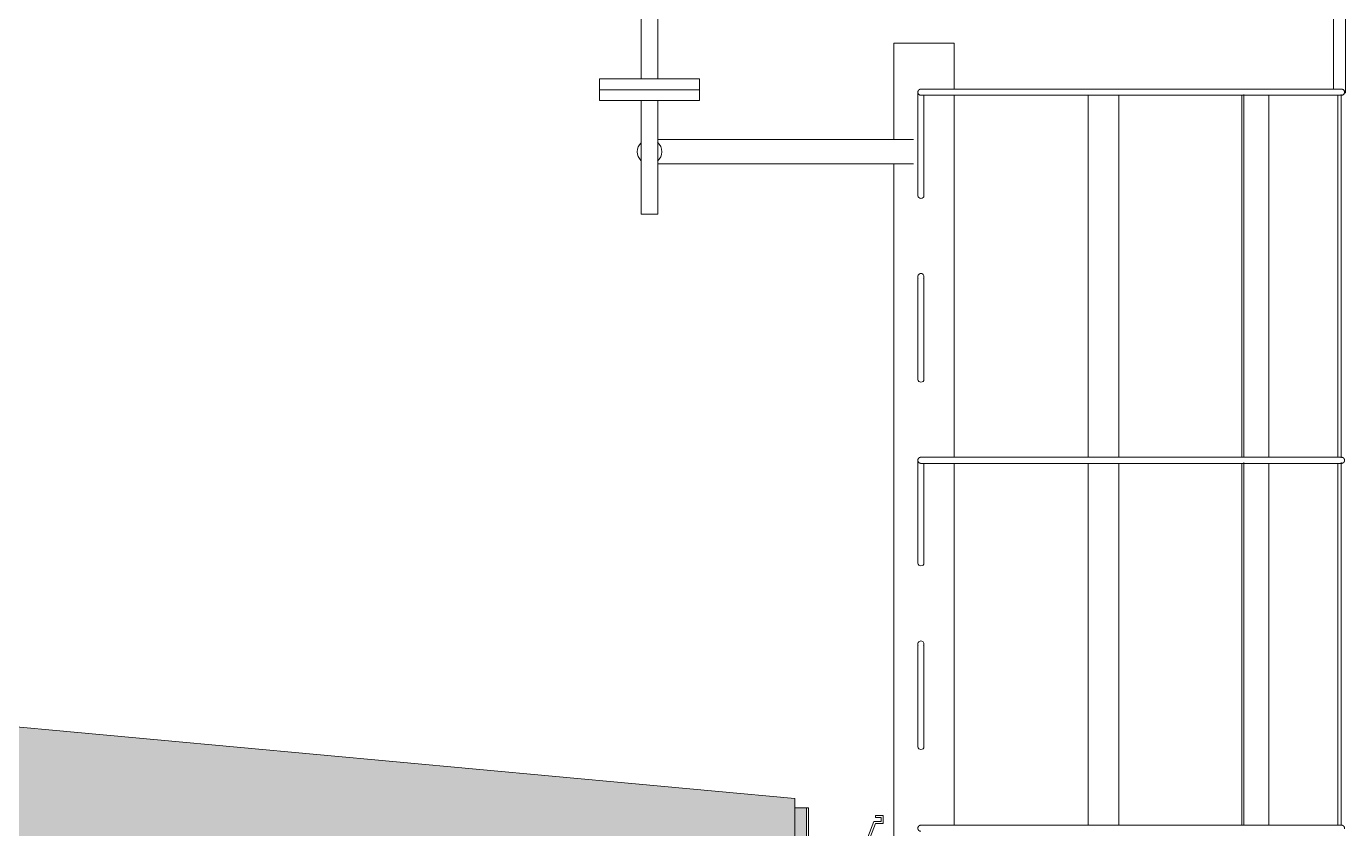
# Model space of a CAD drawing. Header units: metres. Extents: x -3 to 137, y -7 to 15.
# Drawn here: x 86.686 to 88.835, y 9.727 to 11.034 of the extents above; entities that cross this region are included whole.
import ezdxf

# ---------------------------------------------------------------- set-up
doc = ezdxf.new("R2010")
doc.units = ezdxf.units.M
for name, color, linetype, lineweight in [('A-GENM', 7, 'Continuous', 9), ('A-ROOF-OTLN', 7, 'Continuous', 9), ('A-ROOF-PATT', 7, 'Continuous', 9)]:
    doc.layers.add(name, color=color, linetype=linetype, lineweight=lineweight)

# ---------------------------------------------------------------- blocks, each defined once
blk = doc.blocks.new('M_Escalera acceso cubierta - M_Escalera acceso cubierta-2778226-Elevation 5 - a')
at = {"layer": 'A-GENM', "color": 8, "true_color": 0x808080}
for p, q in [((12.62, 12.1618), (12.62, 10.9318)), ((12.64, 10.9257), (12.64, 12.1618)), ((11.4923, 11.1339), (11.4923, 10.9484)), ((11.5198, 10.9484), (11.5198, 11.1339)), ((11.9038, 11.0065), (11.9038, 10.8498)), ((11.9531, 11.0065), (11.9038, 11.0065)), ((12.0024, 11.0065), (11.9531, 11.0065)), ((12.0024, 10.9315), (12.0024, 11.0065)), ((11.4245, 10.9484), (11.4245, 10.9308)), ((11.5061, 10.9484), (11.4245, 10.9484)), ((11.5876, 10.9484), (11.5061, 10.9484)), ((11.5876, 10.9308), (11.5876, 10.9484)), ((11.4245, 10.9308), (11.4245, 10.9132)), ((11.4245, 10.9308), (11.5061, 10.9308)), ((11.5061, 10.9308), (11.5876, 10.9308)), ((11.5876, 10.9132), (11.5876, 10.9308)), ((12.3155, 10.9318), (11.9481, 10.9318)), ((11.9481, 10.9218), (12.3155, 10.9218)), ((12.0024, 10.3316), (12.0024, 10.922)), ((12.2207, 10.9219), (12.2207, 10.3317)), ((12.2707, 10.3317), (12.2707, 10.9219)), ((12.4712, 10.3314), (12.4712, 10.9212)), ((12.4741, 10.3314), (12.4741, 10.9229)), ((12.5151, 10.3322), (12.5151, 10.9216)), ((12.6275, 10.3319), (12.6275, 10.9219)), ((12.6325, 10.3311), (12.6325, 10.923)), ((12.639, 10.9257), (12.64, 10.9257)), ((11.4245, 10.9132), (11.5061, 10.9132)), ((11.4923, 10.9132), (11.4923, 10.7278)), ((11.5061, 10.9132), (11.5876, 10.9132)), ((11.5198, 10.7278), (11.5198, 10.9132)), ((11.9431, 10.8892), (11.9431, 10.758)), ((11.9531, 10.758), (11.9531, 10.8892)), ((11.9361, 10.8498), (11.5198, 10.8498)), ((11.5198, 10.8098), (11.9361, 10.8098)), ((11.9038, 10.8099), (11.9038, 8.7945)), ((11.4923, 10.7278), (11.5061, 10.7278)), ((11.5061, 10.7278), (11.5198, 10.7278)), ((11.9431, 10.5898), (11.9431, 10.4586)), ((11.9531, 10.4586), (11.9531, 10.5898)), ((12.3155, 10.3319), (11.9481, 10.3319)), ((11.9481, 10.3219), (12.3155, 10.3219)), ((12.0024, 9.732), (12.0024, 10.3221)), ((12.2207, 10.3221), (12.2207, 9.7321)), ((12.2707, 9.7321), (12.2707, 10.3221)), ((12.4712, 9.7318), (12.4712, 10.3214)), ((12.4741, 9.7318), (12.4741, 10.3231)), ((12.5151, 9.7326), (12.5151, 10.3217)), ((12.6275, 9.7323), (12.6275, 10.3221)), ((12.6325, 9.7315), (12.6325, 10.3231)), ((11.9431, 10.2904), (11.9431, 10.1592)), ((11.9531, 10.1592), (11.9531, 10.2904)), ((11.9431, 9.991), (11.9431, 9.8599)), ((11.9531, 9.8599), (11.9531, 9.991)), ((12.3155, 9.7323), (11.9481, 9.7323))]:
    blk.add_line(p, q, dxfattribs=at)
at = {"layer": 'A-GENM', "color": 8, "true_color": 0x808080, "flags": 128}
for points in [[(11.9431, 10.9254), (11.9431, 10.9253), (11.9431, 10.9251), (11.9431, 10.9249), (11.9431, 10.9247), (11.9431, 10.9244), (11.9431, 10.9241), (11.9431, 10.9238), (11.9431, 10.9235), (11.9431, 10.9231), (11.9431, 10.9227), (11.9431, 10.9223), (11.9431, 10.9218), (11.9431, 10.9213), (11.9431, 10.9208), (11.9431, 10.9203), (11.9431, 10.9197), (11.9431, 10.9192), (11.9431, 10.9186), (11.9431, 10.918), (11.9431, 10.9173), (11.9431, 10.9167), (11.9431, 10.916), (11.9431, 10.9153), (11.9431, 10.9146), (11.9431, 10.9139), (11.9431, 10.9132), (11.9431, 10.9125), (11.9431, 10.9117), (11.9431, 10.911), (11.9431, 10.9102), (11.9431, 10.9095), (11.9431, 10.9087), (11.9431, 10.9079), (11.9431, 10.9071), (11.9431, 10.9063), (11.9431, 10.9056), (11.9431, 10.9048), (11.9431, 10.904), (11.9431, 10.9032), (11.9431, 10.9025), (11.9431, 10.9017), (11.9431, 10.9009), (11.9431, 10.9002), (11.9431, 10.8994), (11.9431, 10.8987), (11.9431, 10.898), (11.9431, 10.8973), (11.9431, 10.8966), (11.9431, 10.8959), (11.9431, 10.8953), (11.9431, 10.8946), (11.9431, 10.894), (11.9431, 10.8934), (11.9431, 10.8928), (11.9431, 10.8923), (11.9431, 10.8917), (11.9431, 10.8912), (11.9431, 10.8907), (11.9431, 10.8902), (11.9431, 10.8898), (11.9431, 10.8894), (11.9431, 10.8892)], [(11.9531, 10.8892), (11.9531, 10.8896), (11.9531, 10.89), (11.9531, 10.8905), (11.9531, 10.891), (11.9531, 10.8915), (11.9531, 10.892), (11.9531, 10.8926), (11.9531, 10.8931), (11.9531, 10.8937), (11.9531, 10.8943), (11.9531, 10.895), (11.9531, 10.8956), (11.9531, 10.8963), (11.9531, 10.897), (11.9531, 10.8977), (11.9531, 10.8984), (11.9531, 10.8991), (11.9531, 10.8998), (11.9531, 10.9006), (11.9531, 10.9013), (11.9531, 10.9021), (11.9531, 10.9029), (11.9531, 10.9037), (11.9531, 10.9044), (11.9531, 10.9052), (11.9531, 10.906), (11.9531, 10.9068), (11.9531, 10.9076), (11.9531, 10.9083), (11.9531, 10.9091), (11.9531, 10.9099), (11.9531, 10.9106), (11.9531, 10.9114), (11.9531, 10.9121), (11.9531, 10.9129), (11.9531, 10.9136), (11.9531, 10.9143), (11.9531, 10.915), (11.9531, 10.9157), (11.9531, 10.9164), (11.9531, 10.9171), (11.9531, 10.9177), (11.9531, 10.9183), (11.9531, 10.9189), (11.9531, 10.9195), (11.9531, 10.9201), (11.9531, 10.9206), (11.9531, 10.9211), (11.9531, 10.9216)], [(12.3155, 10.9318), (12.3282, 10.9318), (12.3409, 10.9318), (12.3535, 10.9318), (12.3661, 10.9318), (12.3786, 10.9318), (12.391, 10.9318), (12.4033, 10.9318), (12.4155, 10.9318), (12.4274, 10.9318), (12.4393, 10.9318), (12.4509, 10.9318), (12.4623, 10.9318), (12.4734, 10.9318), (12.4843, 10.9318), (12.4949, 10.9318), (12.5053, 10.9318), (12.5153, 10.9318), (12.5251, 10.9318), (12.5344, 10.9318), (12.5435, 10.9318), (12.5522, 10.9318), (12.5604, 10.9318), (12.5683, 10.9318), (12.5758, 10.9318), (12.5829, 10.9318), (12.5896, 10.9318), (12.5958, 10.9318), (12.6016, 10.9318), (12.6069, 10.9318), (12.6117, 10.9318), (12.6161, 10.9318), (12.62, 10.9318)], [(12.6333, 10.9318), (12.6331, 10.9318), (12.6323, 10.9318), (12.631, 10.9318), (12.6293, 10.9318), (12.627, 10.9318), (12.6242, 10.9318), (12.6209, 10.9318), (12.6172, 10.9318), (12.6129, 10.9318), (12.6082, 10.9318), (12.603, 10.9318), (12.5974, 10.9318), (12.5913, 10.9318), (12.5848, 10.9318), (12.5778, 10.9318), (12.5704, 10.9318), (12.5626, 10.9318), (12.5544, 10.9318), (12.5459, 10.9318), (12.5369, 10.9318), (12.5276, 10.9318), (12.518, 10.9318), (12.508, 10.9318), (12.4978, 10.9318), (12.4872, 10.9318), (12.4764, 10.9318), (12.4653, 10.9318), (12.454, 10.9318), (12.4424, 10.9318), (12.4307, 10.9318), (12.4187, 10.9318), (12.4066, 10.9318), (12.3944, 10.9318), (12.382, 10.9318), (12.3695, 10.9318), (12.3569, 10.9318), (12.3443, 10.9318), (12.3316, 10.9318), (12.3189, 10.9318), (12.3155, 10.9318)], [(12.3155, 10.9218), (12.3282, 10.9218), (12.3409, 10.9218), (12.3535, 10.9218), (12.3661, 10.9218), (12.3786, 10.9218), (12.391, 10.9218), (12.4033, 10.9218), (12.4155, 10.9218), (12.4274, 10.9218), (12.4393, 10.9218), (12.4509, 10.9218), (12.4623, 10.9218), (12.4734, 10.9218), (12.4843, 10.9218), (12.4949, 10.9218), (12.5053, 10.9218), (12.5153, 10.9218), (12.5251, 10.9218), (12.5344, 10.9218), (12.5435, 10.9218), (12.5522, 10.9218), (12.5604, 10.9218), (12.5683, 10.9218), (12.5758, 10.9218), (12.5829, 10.9218), (12.5896, 10.9218), (12.5958, 10.9218), (12.6016, 10.9218), (12.6069, 10.9218), (12.6117, 10.9218), (12.6161, 10.9218), (12.62, 10.9218), (12.6234, 10.9218), (12.6263, 10.9218), (12.6287, 10.9218), (12.6306, 10.9218), (12.632, 10.9218), (12.6329, 10.9218), (12.6333, 10.9218), (12.6333, 10.9218)], [(12.4712, 10.9218), (12.4653, 10.9218), (12.454, 10.9218), (12.4424, 10.9218), (12.4307, 10.9218), (12.4187, 10.9218), (12.4066, 10.9218), (12.3944, 10.9218), (12.382, 10.9218), (12.3695, 10.9218), (12.3569, 10.9218), (12.3443, 10.9218), (12.3316, 10.9218), (12.3189, 10.9218), (12.3155, 10.9218)], [(12.627, 10.9218), (12.6242, 10.9218), (12.6209, 10.9218), (12.6172, 10.9218), (12.6129, 10.9218), (12.6082, 10.9218), (12.603, 10.9218), (12.5974, 10.9218), (12.5913, 10.9218), (12.5848, 10.9218), (12.5778, 10.9218), (12.5704, 10.9218), (12.5626, 10.9218), (12.5544, 10.9218), (12.5459, 10.9218), (12.5369, 10.9218), (12.5276, 10.9218), (12.518, 10.9218), (12.5151, 10.9218)], [(12.6287, 10.9318), (12.6306, 10.9318), (12.632, 10.9318), (12.6329, 10.9318), (12.6333, 10.9318), (12.6333, 10.9318)], [(12.6333, 10.9218), (12.6331, 10.9218), (12.6323, 10.9218), (12.631, 10.9218), (12.6293, 10.9218)], [(12.6333, 10.9318), (12.6335, 10.9318), (12.6337, 10.9317), (12.6339, 10.9317), (12.6341, 10.9317), (12.6343, 10.9317), (12.6345, 10.9316), (12.6347, 10.9316), (12.6349, 10.9315), (12.6351, 10.9314), (12.6353, 10.9314), (12.6354, 10.9313), (12.6356, 10.9312), (12.6358, 10.9311), (12.636, 10.931), (12.6361, 10.9309), (12.6363, 10.9308), (12.6365, 10.9307), (12.6366, 10.9305), (12.6368, 10.9304), (12.6369, 10.9302), (12.637, 10.9301), (12.6372, 10.9299), (12.6373, 10.9298), (12.6374, 10.9296), (12.6375, 10.9295), (12.6376, 10.9293), (12.6377, 10.9291), (12.6378, 10.9289), (12.6379, 10.9288), (12.638, 10.9286), (12.638, 10.9284), (12.6381, 10.9282), (12.6382, 10.928), (12.6382, 10.9278), (12.6382, 10.9276), (12.6383, 10.9274), (12.6383, 10.9272), (12.6383, 10.927), (12.6383, 10.9268), (12.6383, 10.9268)], [(12.6383, 10.9268), (12.6383, 10.9266), (12.6383, 10.9264), (12.6383, 10.9262), (12.6382, 10.926), (12.6382, 10.9258), (12.6382, 10.9256), (12.6381, 10.9254), (12.6381, 10.9252), (12.638, 10.925), (12.6379, 10.9248), (12.6378, 10.9246), (12.6377, 10.9245), (12.6376, 10.9243), (12.6375, 10.9241), (12.6374, 10.9239), (12.6373, 10.9238), (12.6372, 10.9236), (12.6371, 10.9235), (12.6369, 10.9233), (12.6368, 10.9232), (12.6366, 10.923), (12.6365, 10.9229), (12.6363, 10.9228), (12.6362, 10.9227), (12.636, 10.9226), (12.6358, 10.9225), (12.6357, 10.9224), (12.6355, 10.9223), (12.6353, 10.9222), (12.6351, 10.9221), (12.6349, 10.922), (12.6347, 10.922), (12.6346, 10.9219), (12.6344, 10.9219), (12.6342, 10.9218), (12.634, 10.9218), (12.6338, 10.9218), (12.6336, 10.9218), (12.6334, 10.9218), (12.6333, 10.9218)], [(11.9431, 10.6263), (11.9431, 10.6263), (11.9431, 10.6262), (11.9431, 10.6261), (11.9431, 10.626), (11.9431, 10.6259), (11.9431, 10.6257), (11.9431, 10.6255), (11.9431, 10.6253), (11.9431, 10.625), (11.9431, 10.6247), (11.9431, 10.6244), (11.9431, 10.6241), (11.9431, 10.6237), (11.9431, 10.6233), (11.9431, 10.6229), (11.9431, 10.6224), (11.9431, 10.6219), (11.9431, 10.6214), (11.9431, 10.6209), (11.9431, 10.6204), (11.9431, 10.6198), (11.9431, 10.6192), (11.9431, 10.6186), (11.9431, 10.6179), (11.9431, 10.6173), (11.9431, 10.6166), (11.9431, 10.6159), (11.9431, 10.6153), (11.9431, 10.6145), (11.9431, 10.6138), (11.9431, 10.6131), (11.9431, 10.6123), (11.9431, 10.6116), (11.9431, 10.6108), (11.9431, 10.6101), (11.9431, 10.6093), (11.9431, 10.6085), (11.9431, 10.6077), (11.9431, 10.6069), (11.9431, 10.6062), (11.9431, 10.6054), (11.9431, 10.6046), (11.9431, 10.6038), (11.9431, 10.6031), (11.9431, 10.6023), (11.9431, 10.6015), (11.9431, 10.6008), (11.9431, 10.6), (11.9431, 10.5993), (11.9431, 10.5986), (11.9431, 10.5979), (11.9431, 10.5972), (11.9431, 10.5965), (11.9431, 10.5959), (11.9431, 10.5952), (11.9431, 10.5946), (11.9431, 10.594), (11.9431, 10.5934), (11.9431, 10.5929), (11.9431, 10.5923), (11.9431, 10.5918), (11.9431, 10.5913), (11.9431, 10.5908), (11.9431, 10.5904), (11.9431, 10.59), (11.9431, 10.5898)], [(11.9531, 10.5898), (11.9531, 10.5902), (11.9531, 10.5906), (11.9531, 10.5911), (11.9531, 10.5916), (11.9531, 10.5921), (11.9531, 10.5926), (11.9531, 10.5932), (11.9531, 10.5937), (11.9531, 10.5943), (11.9531, 10.5949), (11.9531, 10.5956), (11.9531, 10.5962), (11.9531, 10.5969), (11.9531, 10.5976), (11.9531, 10.5983), (11.9531, 10.599), (11.9531, 10.5997), (11.9531, 10.6005), (11.9531, 10.6012), (11.9531, 10.602), (11.9531, 10.6027), (11.9531, 10.6035), (11.9531, 10.6043), (11.9531, 10.605), (11.9531, 10.6058), (11.9531, 10.6066), (11.9531, 10.6074), (11.9531, 10.6082), (11.9531, 10.6089), (11.9531, 10.6097), (11.9531, 10.6105), (11.9531, 10.6112), (11.9531, 10.612), (11.9531, 10.6127), (11.9531, 10.6135), (11.9531, 10.6142), (11.9531, 10.6149), (11.9531, 10.6156), (11.9531, 10.6163), (11.9531, 10.617), (11.9531, 10.6177), (11.9531, 10.6183), (11.9531, 10.6189), (11.9531, 10.6195), (11.9531, 10.6201), (11.9531, 10.6207), (11.9531, 10.6212), (11.9531, 10.6217), (11.9531, 10.6222), (11.9531, 10.6227), (11.9531, 10.6231), (11.9531, 10.6235), (11.9531, 10.6239), (11.9531, 10.6243), (11.9531, 10.6246), (11.9531, 10.6249), (11.9531, 10.6252), (11.9531, 10.6254), (11.9531, 10.6256), (11.9531, 10.6258), (11.9531, 10.626), (11.9531, 10.6261), (11.9531, 10.6262), (11.9531, 10.6262), (11.9531, 10.6263), (11.9531, 10.6263)], [(11.9431, 10.3256), (11.9431, 10.3253), (11.9431, 10.325), (11.9431, 10.3247), (11.9431, 10.3243), (11.9431, 10.3239), (11.9431, 10.3235), (11.9431, 10.323), (11.9431, 10.3225), (11.9431, 10.322), (11.9431, 10.3215), (11.9431, 10.321), (11.9431, 10.3204), (11.9431, 10.3198), (11.9431, 10.3192), (11.9431, 10.3185), (11.9431, 10.3179), (11.9431, 10.3172), (11.9431, 10.3166), (11.9431, 10.3159), (11.9431, 10.3151), (11.9431, 10.3144), (11.9431, 10.3137), (11.9431, 10.3129), (11.9431, 10.3122), (11.9431, 10.3114), (11.9431, 10.3107), (11.9431, 10.3099), (11.9431, 10.3091), (11.9431, 10.3083), (11.9431, 10.3075), (11.9431, 10.3068), (11.9431, 10.306), (11.9431, 10.3052), (11.9431, 10.3044), (11.9431, 10.3037), (11.9431, 10.3029), (11.9431, 10.3021), (11.9431, 10.3014), (11.9431, 10.3006), (11.9431, 10.2999), (11.9431, 10.2992), (11.9431, 10.2985), (11.9431, 10.2978), (11.9431, 10.2971), (11.9431, 10.2965), (11.9431, 10.2958), (11.9431, 10.2952), (11.9431, 10.2946), (11.9431, 10.294), (11.9431, 10.2935), (11.9431, 10.2929), (11.9431, 10.2924), (11.9431, 10.2919), (11.9431, 10.2914), (11.9431, 10.291), (11.9431, 10.2906), (11.9431, 10.2904)], [(11.9531, 10.2904), (11.9531, 10.2908), (11.9531, 10.2912), (11.9531, 10.2917), (11.9531, 10.2922), (11.9531, 10.2927), (11.9531, 10.2932), (11.9531, 10.2938), (11.9531, 10.2943), (11.9531, 10.2949), (11.9531, 10.2956), (11.9531, 10.2962), (11.9531, 10.2968), (11.9531, 10.2975), (11.9531, 10.2982), (11.9531, 10.2989), (11.9531, 10.2996), (11.9531, 10.3003), (11.9531, 10.3011), (11.9531, 10.3018), (11.9531, 10.3026), (11.9531, 10.3033), (11.9531, 10.3041), (11.9531, 10.3049), (11.9531, 10.3056), (11.9531, 10.3064), (11.9531, 10.3072), (11.9531, 10.308), (11.9531, 10.3088), (11.9531, 10.3095), (11.9531, 10.3103), (11.9531, 10.3111), (11.9531, 10.3118), (11.9531, 10.3126), (11.9531, 10.3134), (11.9531, 10.3141), (11.9531, 10.3148), (11.9531, 10.3155), (11.9531, 10.3162), (11.9531, 10.3169), (11.9531, 10.3176), (11.9531, 10.3183), (11.9531, 10.3189), (11.9531, 10.3195), (11.9531, 10.3201), (11.9531, 10.3207), (11.9531, 10.3213), (11.9531, 10.3218)], [(12.3155, 10.3319), (12.3282, 10.3319), (12.3409, 10.3319), (12.3535, 10.3319), (12.3661, 10.3319), (12.3786, 10.3319), (12.391, 10.3319), (12.4033, 10.3319), (12.4155, 10.3319), (12.4274, 10.3319), (12.4393, 10.3319), (12.4509, 10.3319), (12.4623, 10.3319), (12.4712, 10.3319)], [(12.6333, 10.3319), (12.6331, 10.3319), (12.6323, 10.3319), (12.631, 10.3319), (12.6293, 10.3319), (12.627, 10.3319), (12.6242, 10.3319), (12.6209, 10.3319), (12.6172, 10.3319), (12.6129, 10.3319), (12.6082, 10.3319), (12.603, 10.3319), (12.5974, 10.3319), (12.5913, 10.3319), (12.5848, 10.3319), (12.5778, 10.3319), (12.5704, 10.3319), (12.5626, 10.3319), (12.5544, 10.3319), (12.5459, 10.3319), (12.5369, 10.3319), (12.5276, 10.3319), (12.518, 10.3319), (12.508, 10.3319), (12.4978, 10.3319), (12.4872, 10.3319), (12.4764, 10.3319), (12.4653, 10.3319), (12.454, 10.3319), (12.4424, 10.3319), (12.4307, 10.3319), (12.4187, 10.3319), (12.4066, 10.3319), (12.3944, 10.3319), (12.382, 10.3319), (12.3695, 10.3319), (12.3569, 10.3319), (12.3443, 10.3319), (12.3316, 10.3319), (12.3189, 10.3319), (12.3155, 10.3319)], [(12.3155, 10.3219), (12.3282, 10.3219), (12.3409, 10.3219), (12.3535, 10.3219), (12.3661, 10.3219), (12.3786, 10.3219), (12.391, 10.3219), (12.4033, 10.3219), (12.4155, 10.3219), (12.4274, 10.3219), (12.4393, 10.3219), (12.4509, 10.3219), (12.4623, 10.3219), (12.4734, 10.3219), (12.4843, 10.3219), (12.4949, 10.3219), (12.5053, 10.3219), (12.5153, 10.3219), (12.5251, 10.3219), (12.5344, 10.3219), (12.5435, 10.3219), (12.5522, 10.3219), (12.5604, 10.3219), (12.5683, 10.3219), (12.5758, 10.3219), (12.5829, 10.3219), (12.5896, 10.3219), (12.5958, 10.3219), (12.6016, 10.3219), (12.6069, 10.3219), (12.6117, 10.3219), (12.6161, 10.3219), (12.62, 10.3219), (12.6234, 10.3219), (12.6263, 10.3219), (12.6287, 10.3219), (12.6306, 10.3219), (12.632, 10.3219), (12.6329, 10.3219), (12.6333, 10.3219), (12.6333, 10.3219)], [(12.4712, 10.3219), (12.4653, 10.3219), (12.454, 10.3219), (12.4424, 10.3219), (12.4307, 10.3219), (12.4187, 10.3219), (12.4066, 10.3219), (12.3944, 10.3219), (12.382, 10.3219), (12.3695, 10.3219), (12.3569, 10.3219), (12.3443, 10.3219), (12.3316, 10.3219), (12.3189, 10.3219), (12.3155, 10.3219)], [(12.627, 10.3219), (12.6242, 10.3219), (12.6209, 10.3219), (12.6172, 10.3219), (12.6129, 10.3219), (12.6082, 10.3219), (12.603, 10.3219), (12.5974, 10.3219), (12.5913, 10.3219), (12.5848, 10.3219), (12.5778, 10.3219), (12.5704, 10.3219), (12.5626, 10.3219), (12.5544, 10.3219), (12.5459, 10.3219), (12.5369, 10.3219), (12.5276, 10.3219), (12.518, 10.3219), (12.5151, 10.3219)], [(12.5153, 10.3319), (12.5251, 10.3319), (12.5344, 10.3319), (12.5435, 10.3319), (12.5522, 10.3319), (12.5604, 10.3319), (12.5683, 10.3319), (12.5758, 10.3319), (12.5829, 10.3319), (12.5896, 10.3319), (12.5958, 10.3319), (12.6016, 10.3319), (12.6069, 10.3319), (12.6117, 10.3319), (12.6161, 10.3319), (12.62, 10.3319), (12.6234, 10.3319), (12.6263, 10.3319), (12.6275, 10.3319)], [(12.6287, 10.3319), (12.6306, 10.3319), (12.632, 10.3319), (12.6329, 10.3319), (12.6333, 10.3319), (12.6333, 10.3319)], [(12.6333, 10.3219), (12.6331, 10.3219), (12.6323, 10.3219), (12.631, 10.3219), (12.6293, 10.3219)], [(12.6333, 10.3319), (12.6335, 10.3319), (12.6337, 10.3319), (12.6339, 10.3318), (12.6341, 10.3318), (12.6343, 10.3318), (12.6345, 10.3317), (12.6347, 10.3317), (12.6349, 10.3316), (12.6351, 10.3316), (12.6353, 10.3315), (12.6354, 10.3314), (12.6356, 10.3313), (12.6358, 10.3312), (12.636, 10.3311), (12.6361, 10.331), (12.6363, 10.3309), (12.6365, 10.3308), (12.6366, 10.3306), (12.6368, 10.3305), (12.6369, 10.3304), (12.637, 10.3302), (12.6372, 10.3301), (12.6373, 10.3299), (12.6374, 10.3298), (12.6375, 10.3296), (12.6376, 10.3294), (12.6377, 10.3292), (12.6378, 10.3291), (12.6379, 10.3289), (12.638, 10.3287), (12.638, 10.3285), (12.6381, 10.3283), (12.6382, 10.3281), (12.6382, 10.3279), (12.6382, 10.3277), (12.6383, 10.3275), (12.6383, 10.3273), (12.6383, 10.3271), (12.6383, 10.3269), (12.6383, 10.3269)], [(12.6383, 10.3269), (12.6383, 10.3267), (12.6383, 10.3265), (12.6383, 10.3263), (12.6382, 10.3261), (12.6382, 10.3259), (12.6382, 10.3257), (12.6381, 10.3255), (12.6381, 10.3253), (12.638, 10.3251), (12.6379, 10.3249), (12.6378, 10.3248), (12.6377, 10.3246), (12.6376, 10.3244), (12.6375, 10.3242), (12.6374, 10.3241), (12.6373, 10.3239), (12.6372, 10.3237), (12.6371, 10.3236), (12.6369, 10.3234), (12.6368, 10.3233), (12.6366, 10.3232), (12.6365, 10.323), (12.6363, 10.3229), (12.6362, 10.3228), (12.636, 10.3227), (12.6358, 10.3226), (12.6357, 10.3225), (12.6355, 10.3224), (12.6353, 10.3223), (12.6351, 10.3222), (12.6349, 10.3222), (12.6347, 10.3221), (12.6346, 10.322), (12.6344, 10.322), (12.6342, 10.322), (12.634, 10.3219), (12.6338, 10.3219), (12.6336, 10.3219), (12.6334, 10.3219), (12.6333, 10.3219)], [(11.9431, 10.0275), (11.9431, 10.0275), (11.9431, 10.0274), (11.9431, 10.0273), (11.9431, 10.0272), (11.9431, 10.0271), (11.9431, 10.0269), (11.9431, 10.0267), (11.9431, 10.0265), (11.9431, 10.0262), (11.9431, 10.0259), (11.9431, 10.0256), (11.9431, 10.0253), (11.9431, 10.0249), (11.9431, 10.0245), (11.9431, 10.0241), (11.9431, 10.0236), (11.9431, 10.0231), (11.9431, 10.0226), (11.9431, 10.0221), (11.9431, 10.0216), (11.9431, 10.021), (11.9431, 10.0204), (11.9431, 10.0198), (11.9431, 10.0192), (11.9431, 10.0185), (11.9431, 10.0178), (11.9431, 10.0172), (11.9431, 10.0165), (11.9431, 10.0157), (11.9431, 10.015), (11.9431, 10.0143), (11.9431, 10.0135), (11.9431, 10.0128), (11.9431, 10.012), (11.9431, 10.0113), (11.9431, 10.0105), (11.9431, 10.0097), (11.9431, 10.0089), (11.9431, 10.0082), (11.9431, 10.0074), (11.9431, 10.0066), (11.9431, 10.0058), (11.9431, 10.005), (11.9431, 10.0043), (11.9431, 10.0035), (11.9431, 10.0027), (11.9431, 10.002), (11.9431, 10.0013), (11.9431, 10.0005), (11.9431, 9.9998), (11.9431, 9.9991), (11.9431, 9.9984), (11.9431, 9.9977), (11.9431, 9.9971), (11.9431, 9.9964), (11.9431, 9.9958), (11.9431, 9.9952), (11.9431, 9.9946), (11.9431, 9.9941), (11.9431, 9.9935), (11.9431, 9.993), (11.9431, 9.9925), (11.9431, 9.9921), (11.9431, 9.9916), (11.9431, 9.9912), (11.9431, 9.991)], [(11.9531, 9.991), (11.9531, 9.9914), (11.9531, 9.9918), (11.9531, 9.9923), (11.9531, 9.9928), (11.9531, 9.9933), (11.9531, 9.9938), (11.9531, 9.9944), (11.9531, 9.9949), (11.9531, 9.9955), (11.9531, 9.9962), (11.9531, 9.9968), (11.9531, 9.9974), (11.9531, 9.9981), (11.9531, 9.9988), (11.9531, 9.9995), (11.9531, 10.0002), (11.9531, 10.0009), (11.9531, 10.0017), (11.9531, 10.0024), (11.9531, 10.0032), (11.9531, 10.0039), (11.9531, 10.0047), (11.9531, 10.0055), (11.9531, 10.0062), (11.9531, 10.007), (11.9531, 10.0078), (11.9531, 10.0086), (11.9531, 10.0094), (11.9531, 10.0101), (11.9531, 10.0109), (11.9531, 10.0117), (11.9531, 10.0125), (11.9531, 10.0132), (11.9531, 10.014), (11.9531, 10.0147), (11.9531, 10.0154), (11.9531, 10.0161), (11.9531, 10.0168), (11.9531, 10.0175), (11.9531, 10.0182), (11.9531, 10.0189), (11.9531, 10.0195), (11.9531, 10.0201), (11.9531, 10.0207), (11.9531, 10.0213), (11.9531, 10.0219), (11.9531, 10.0224), (11.9531, 10.0229), (11.9531, 10.0234), (11.9531, 10.0239), (11.9531, 10.0243), (11.9531, 10.0247), (11.9531, 10.0251), (11.9531, 10.0255), (11.9531, 10.0258), (11.9531, 10.0261), (11.9531, 10.0264), (11.9531, 10.0266), (11.9531, 10.0268), (11.9531, 10.027), (11.9531, 10.0272), (11.9531, 10.0273), (11.9531, 10.0274), (11.9531, 10.0275), (11.9531, 10.0275), (11.9531, 10.0275)], [(12.3155, 9.7323), (12.3282, 9.7323), (12.3409, 9.7323), (12.3535, 9.7323), (12.3661, 9.7323), (12.3786, 9.7323), (12.391, 9.7323), (12.4033, 9.7323), (12.4155, 9.7323), (12.4274, 9.7323), (12.4393, 9.7323), (12.4509, 9.7323), (12.4623, 9.7323), (12.4712, 9.7323)], [(12.6333, 9.7323), (12.6331, 9.7323), (12.6323, 9.7323), (12.631, 9.7323), (12.6293, 9.7323), (12.627, 9.7323), (12.6242, 9.7323), (12.6209, 9.7323), (12.6172, 9.7323), (12.6129, 9.7323), (12.6082, 9.7323), (12.603, 9.7323), (12.5974, 9.7323), (12.5913, 9.7323), (12.5848, 9.7323), (12.5778, 9.7323), (12.5704, 9.7323), (12.5626, 9.7323), (12.5544, 9.7323), (12.5459, 9.7323), (12.5369, 9.7323), (12.5276, 9.7323), (12.518, 9.7323), (12.508, 9.7323), (12.4978, 9.7323), (12.4872, 9.7323), (12.4764, 9.7323), (12.4653, 9.7323), (12.454, 9.7323), (12.4424, 9.7323), (12.4307, 9.7323), (12.4187, 9.7323), (12.4066, 9.7323), (12.3944, 9.7323), (12.382, 9.7323), (12.3695, 9.7323), (12.3569, 9.7323), (12.3443, 9.7323), (12.3316, 9.7323), (12.3189, 9.7323), (12.3155, 9.7323)], [(12.5153, 9.7323), (12.5251, 9.7323), (12.5344, 9.7323), (12.5435, 9.7323), (12.5522, 9.7323), (12.5604, 9.7323), (12.5683, 9.7323), (12.5758, 9.7323), (12.5829, 9.7323), (12.5896, 9.7323), (12.5958, 9.7323), (12.6016, 9.7323), (12.6069, 9.7323), (12.6117, 9.7323), (12.6161, 9.7323), (12.62, 9.7323), (12.6234, 9.7323), (12.6263, 9.7323), (12.6275, 9.7323)], [(12.6287, 9.7323), (12.6306, 9.7323), (12.632, 9.7323), (12.6329, 9.7323), (12.6333, 9.7323), (12.6333, 9.7323)], [(12.6333, 9.7323), (12.6335, 9.7323), (12.6337, 9.7323), (12.6339, 9.7322), (12.6341, 9.7322), (12.6343, 9.7322), (12.6345, 9.7321), (12.6347, 9.7321), (12.6349, 9.732), (12.6351, 9.732), (12.6353, 9.7319), (12.6354, 9.7318), (12.6356, 9.7317), (12.6358, 9.7316), (12.636, 9.7315), (12.6361, 9.7314), (12.6363, 9.7313), (12.6365, 9.7312), (12.6366, 9.731), (12.6368, 9.7309), (12.6369, 9.7308), (12.637, 9.7306), (12.6372, 9.7305), (12.6373, 9.7303), (12.6374, 9.7301), (12.6375, 9.73), (12.6376, 9.7298), (12.6377, 9.7296), (12.6378, 9.7295), (12.6379, 9.7293), (12.638, 9.7291), (12.638, 9.7289), (12.6381, 9.7287), (12.6382, 9.7285), (12.6382, 9.7283), (12.6382, 9.7281), (12.6383, 9.7279), (12.6383, 9.7277), (12.6383, 9.7275), (12.6383, 9.7273), (12.6383, 9.7273)], [(12.6383, 9.7273), (12.6383, 9.7271), (12.6383, 9.7269), (12.6383, 9.7267), (12.6382, 9.7265)]]:
    blk.add_lwpolyline(points, dxfattribs=at)
at = {"layer": 'A-GENM', "color": 8, "true_color": 0x808080}
for centre, radius, start, end in [((11.9481, 10.9257), 0.005, 180, 210), ((11.5061, 10.8298), 0.02, 135, 180), ((11.5061, 10.8298), 0.02, 0, 50.0888), ((11.5061, 10.8298), 0.02, 180, 225), ((11.5061, 10.8298), 0.02, 309.9112, 0), ((11.9481, 10.6263), 0.005, 90, 210), ((11.9481, 10.6263), 0.005, 330, 90), ((11.9481, 10.0275), 0.005, 90, 210), ((11.9481, 10.0275), 0.005, 330, 90)]:
    blk.add_arc(centre, radius, start, end, dxfattribs=at)
for centre, start_param, end_param in [((11.9481, 10.758), 3.141593, 4.712389), ((11.9481, 10.758), 4.712389, 6.283185), ((11.9481, 10.4586), 3.141593, 4.712389), ((11.9481, 10.4586), 4.712389, 6.283185), ((11.9481, 10.1592), 3.141593, 4.712389), ((11.9481, 10.1592), 4.712389, 6.283185), ((11.9481, 9.8599), 3.141593, 4.712389), ((11.9481, 9.8599), 4.712389, 6.283185)]:
    blk.add_ellipse(centre, major_axis=(0.005, 0), ratio=0.866025, start_param=start_param, end_param=end_param, dxfattribs=at)
for points, knots in [([(11.9431, 10.9268), (11.9431, 10.9272), (11.9432, 10.9279), (11.9435, 10.9287), (11.9437, 10.9293), (11.9441, 10.9297), (11.9443, 10.9301), (11.9446, 10.9304), (11.945, 10.9307), (11.9455, 10.931), (11.9459, 10.9312), (11.9462, 10.9314), (11.9465, 10.9315), (11.9468, 10.9316), (11.9471, 10.9317), (11.9474, 10.9317), (11.9478, 10.9318), (11.948, 10.9318), (11.9481, 10.9318)], [0, 0, 0, 0, 0.0833333, 0.125, 0.1666667, 0.2083333, 0.2291667, 0.25, 0.2916667, 0.3333333, 0.3541667, 0.375, 0.3958333, 0.4166667, 0.4375, 0.4583333, 0.4791667, 0.5, 0.5, 0.5, 0.5]), ([(11.9481, 10.9218), (11.948, 10.9218), (11.9478, 10.9218), (11.9474, 10.9218), (11.9471, 10.9219), (11.9468, 10.9219), (11.9465, 10.922), (11.9462, 10.9221), (11.9459, 10.9223), (11.9456, 10.9224), (11.9453, 10.9226), (11.945, 10.9229), (11.9446, 10.9231), (11.9443, 10.9235), (11.9441, 10.9238), (11.9437, 10.9243), (11.9435, 10.9248), (11.9432, 10.9257), (11.9431, 10.9263), (11.9431, 10.9268)], [0.5, 0.5, 0.5, 0.5, 0.5208333, 0.5416667, 0.5625, 0.5833333, 0.6041667, 0.625, 0.6458333, 0.6666667, 0.6875, 0.7083333, 0.75, 0.7708333, 0.7916667, 0.8333333, 0.875, 0.9166667, 1, 1, 1, 1]), ([(11.9431, 10.3269), (11.9431, 10.3273), (11.9432, 10.328), (11.9435, 10.3288), (11.9437, 10.3294), (11.9441, 10.3298), (11.9443, 10.3302), (11.9446, 10.3305), (11.945, 10.3309), (11.9455, 10.3312), (11.9459, 10.3314), (11.9462, 10.3315), (11.9465, 10.3316), (11.9468, 10.3317), (11.9471, 10.3318), (11.9474, 10.3318), (11.9478, 10.3319), (11.948, 10.3319), (11.9481, 10.3319)], [0, 0, 0, 0, 0.0833333, 0.125, 0.1666667, 0.2083333, 0.2291667, 0.25, 0.2916667, 0.3333333, 0.3541667, 0.375, 0.3958333, 0.4166667, 0.4375, 0.4583333, 0.4791667, 0.5, 0.5, 0.5, 0.5]), ([(11.9481, 10.3219), (11.948, 10.3219), (11.9478, 10.3219), (11.9474, 10.3219), (11.9471, 10.322), (11.9468, 10.3221), (11.9465, 10.3221), (11.9462, 10.3223), (11.9459, 10.3224), (11.9456, 10.3226), (11.9453, 10.3227), (11.945, 10.323), (11.9446, 10.3233), (11.9443, 10.3236), (11.9441, 10.3239), (11.9437, 10.3244), (11.9435, 10.325), (11.9432, 10.3258), (11.9431, 10.3264), (11.9431, 10.3269)], [0.5, 0.5, 0.5, 0.5, 0.5208333, 0.5416667, 0.5625, 0.5833333, 0.6041667, 0.625, 0.6458333, 0.6666667, 0.6875, 0.7083333, 0.75, 0.7708333, 0.7916667, 0.8333333, 0.875, 0.9166667, 1, 1, 1, 1]), ([(11.9431, 9.7273), (11.9431, 9.7277), (11.9432, 9.7284), (11.9435, 9.7292), (11.9437, 9.7298), (11.9441, 9.7302), (11.9443, 9.7306), (11.9446, 9.7309), (11.945, 9.7313), (11.9455, 9.7316), (11.9459, 9.7318), (11.9462, 9.7319), (11.9465, 9.732), (11.9468, 9.7321), (11.9471, 9.7322), (11.9474, 9.7322), (11.9478, 9.7323), (11.948, 9.7323), (11.9481, 9.7323)], [0, 0, 0, 0, 0.0833333, 0.125, 0.1666667, 0.2083333, 0.2291667, 0.25, 0.2916667, 0.3333333, 0.3541667, 0.375, 0.3958333, 0.4166667, 0.4375, 0.4583333, 0.4791667, 0.5, 0.5, 0.5, 0.5]), ([(11.9481, 9.7223), (11.948, 9.7223), (11.9478, 9.7223), (11.9474, 9.7223), (11.9471, 9.7224), (11.9468, 9.7224), (11.9465, 9.7225), (11.9462, 9.7227), (11.9459, 9.7228), (11.9456, 9.7229), (11.9453, 9.7231), (11.945, 9.7234), (11.9446, 9.7237), (11.9443, 9.724), (11.9441, 9.7243), (11.9437, 9.7248), (11.9435, 9.7254), (11.9432, 9.7262), (11.9431, 9.7268), (11.9431, 9.7273)], [0.5, 0.5, 0.5, 0.5, 0.5208333, 0.5416667, 0.5625, 0.5833333, 0.6041667, 0.625, 0.6458333, 0.6666667, 0.6875, 0.7083333, 0.75, 0.7708333, 0.7916667, 0.8333333, 0.875, 0.9166667, 1, 1, 1, 1])]:
    blk.add_open_spline(points, degree=3, knots=knots, dxfattribs=at)

msp = doc.modelspace()

# ---------------------------------------------------------------- hatches: boundary and pattern name
at = {"layer": 'A-ROOF-PATT', "true_color": 0x474958}
h = msp.add_hatch(color=251, dxfattribs=at)
h.paths.add_polyline_path([(87.9376, 9.5397), (87.9376, 9.7756), (74.5492, 11.0072), (74.5492, 10.7712), (87.2072, 9.6068), (87.2695, 9.6776), (87.5316, 9.6776), (87.5316, 9.5776), (87.5316, 9.577), (87.8873, 9.5443)])
h.paths.add_polyline_path([(74.4492, 10.7804), (74.4492, 11.0164), (74.1241, 11.0463), (74.1241, 10.8103), (74.4351, 10.7817)])
h.paths.add_polyline_path([(74.0241, 10.8195), (74.0241, 11.0555), (72.7601, 11.1718), (72.7601, 10.9358), (73.9546, 10.8259)])
msp.add_hatch(color=251, dxfattribs=at).paths.add_polyline_path([(87.9376, 9.5256), (87.9566, 9.5256), (87.9566, 9.7606), (87.9376, 9.7606), (87.9376, 9.5397)])

# ---------------------------------------------------------------- linework, layer by layer
at = {"layer": 'A-ROOF-OTLN'}
for p, q in [((74.5492, 11.0072), (87.9376, 9.7756)), ((87.9376, 9.7756), (87.9376, 9.5256)), ((87.9598, 9.7606), (87.9376, 9.7606)), ((87.9566, 9.7606), (87.9566, 9.5256)), ((87.9598, 9.6388), (87.9598, 9.7606)), ((88.0666, 9.7384), (88.0285, 9.6388)), ((88.0784, 9.7384), (88.0666, 9.7384)), ((88.0816, 9.7479), (88.0689, 9.7479)), ((88.0689, 9.7479), (88.0689, 9.7447)), ((88.0689, 9.7447), (88.0784, 9.7447)), ((88.0784, 9.7447), (88.0784, 9.7384)), ((88.0816, 9.7352), (88.0816, 9.7479)), ((88.0308, 9.6357), (88.0689, 9.7352)), ((88.0689, 9.7352), (88.0816, 9.7352))]:
    msp.add_line(p, q, dxfattribs=at)

# ---------------------------------------------------------------- block references
at = {"layer": 'A-GENM', "color": 8, "true_color": 0x808080}
msp.add_blockref('M_Escalera acceso cubierta - M_Escalera acceso cubierta-2778226-Elevation 5 - a', (76.195, 0), dxfattribs=at)

doc.saveas('drawing.dxf')
